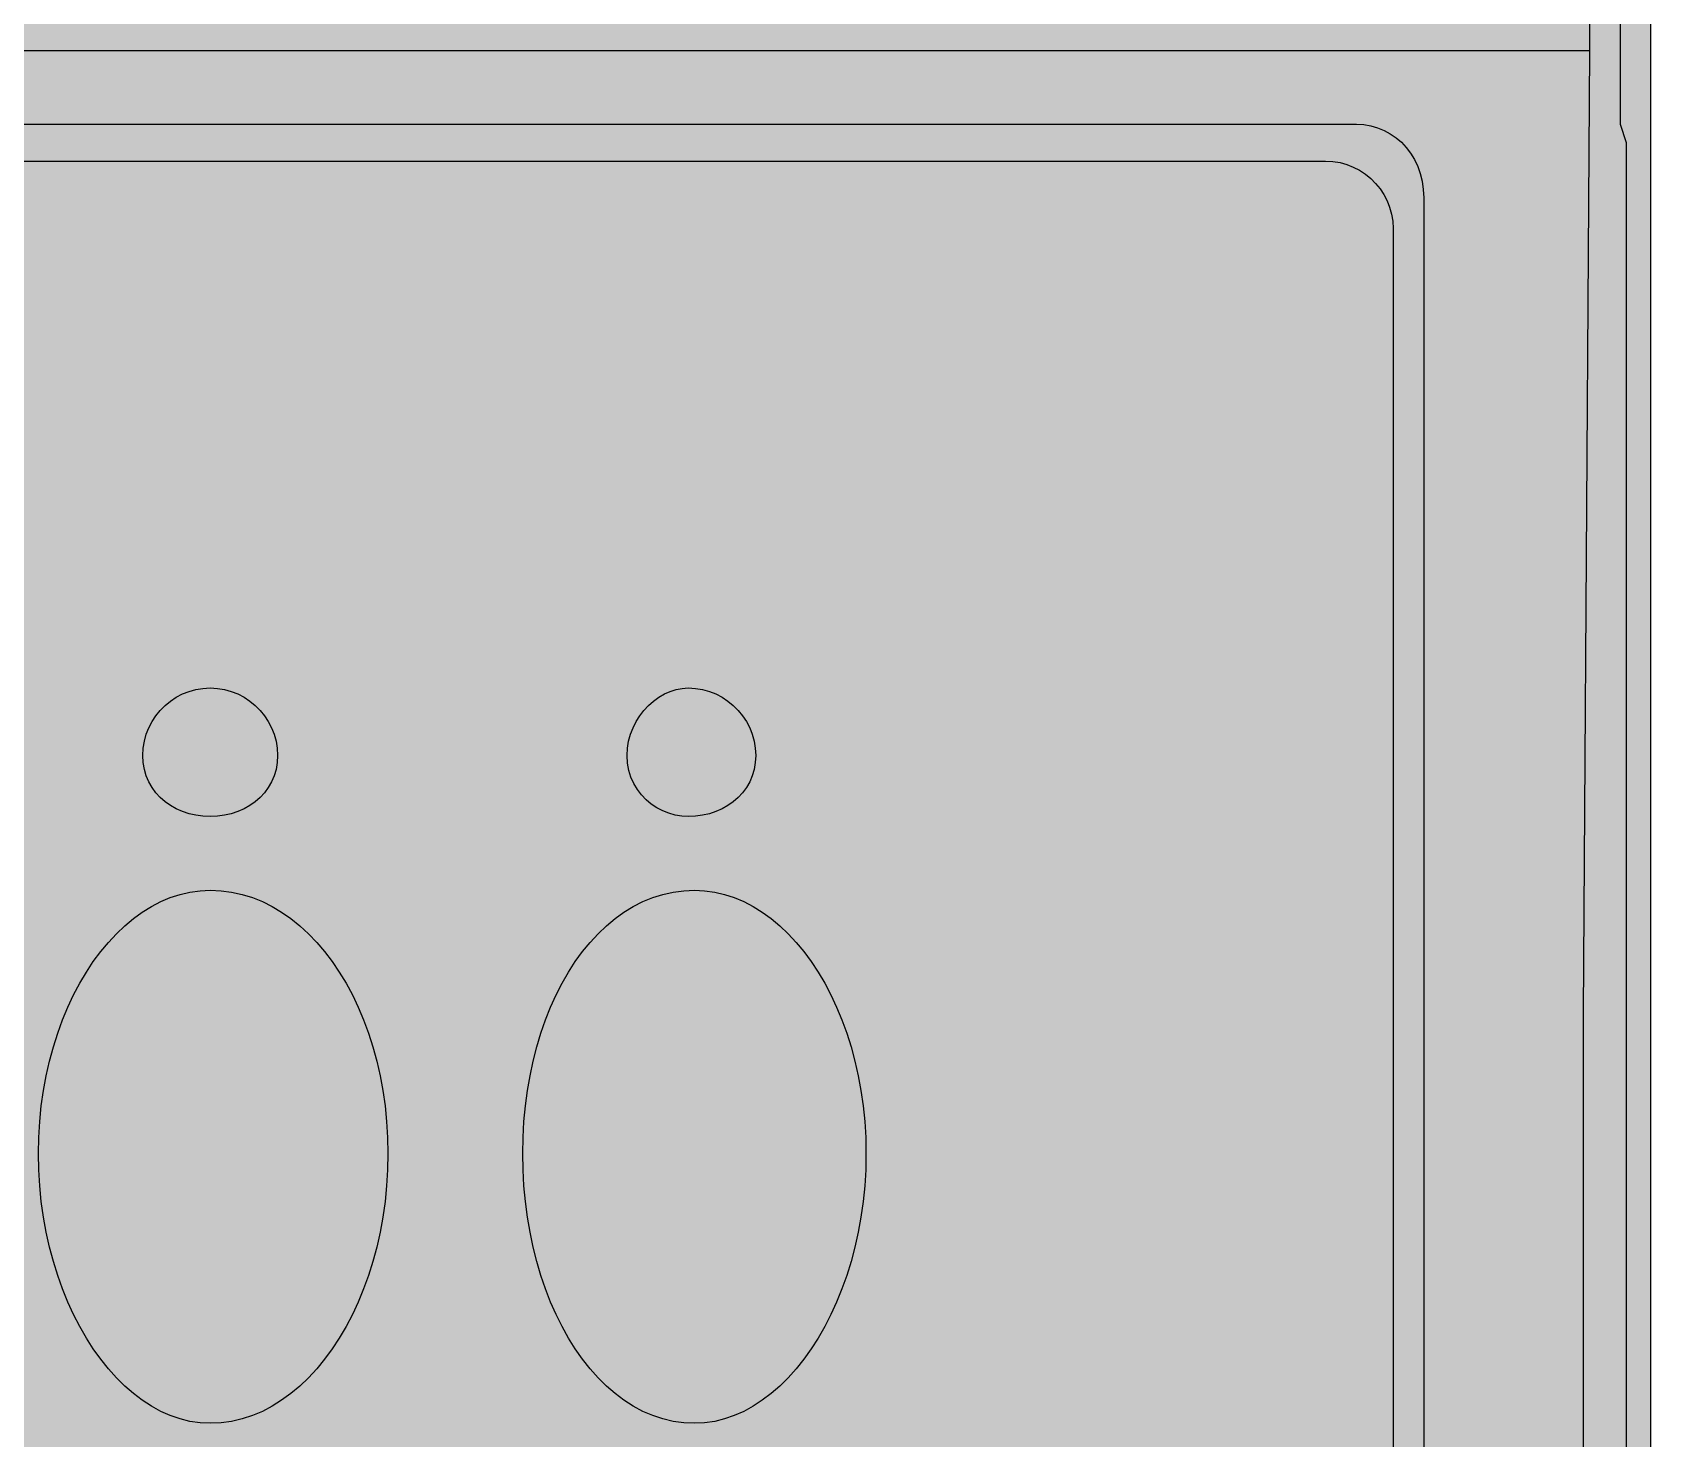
# Model space of a CAD drawing. Header units: millimetres. Extents: x 0 to 966, y -664 to 90.
# Drawn here: x 620.72 to 644, y -474.12 to -453.89 of the extents above; entities that cross this region are included whole.
import ezdxf

# ---------------------------------------------------------------- set-up
doc = ezdxf.new("R2010")
doc.units = ezdxf.units.MM
for name, color, linetype in [('HDL_BODY', 7, 'Continuous'), ('HDL_COLOUR', 7, 'Continuous'), ('HDL_DETAIL', 7, 'Continuous'), ('HDL_PRINT', 7, 'Continuous')]:
    doc.layers.add(name, color=color, linetype=linetype)

# ---------------------------------------------------------------- blocks, each defined once
blk = doc.blocks.new('M_DA6.10.1_FRONT')
at = {"layer": 'HDL_BODY', "true_color": 0x202126}
blk.add_hatch(color=250, dxfattribs=at).paths.add_polyline_path([(0, 0), (144, 0), (144, 90), (0, 90)])
at = {"layer": 'HDL_BODY', "true_color": 0x2a2a30}
blk.add_hatch(color=250, dxfattribs=at).paths.add_polyline_path([(0.4, 20.52), (143.6, 20.52), (143.6, 68.31), (0.4, 68.31)])
at = {"layer": 'HDL_COLOUR', "true_color": 0x222328}
for points in [[(105.817, 63.731), (105.822, 63.844), (105.837, 63.954), (105.862, 64.058), (105.896, 64.157), (105.938, 64.25), (105.989, 64.338), (106.048, 64.418), (106.115, 64.492), (106.189, 64.559), (106.269, 64.618), (106.357, 64.669), (106.45, 64.711), (106.549, 64.745), (106.653, 64.77), (106.763, 64.785), (106.877, 64.79), (139.769, 64.79), (139.873, 64.784), (139.974, 64.767), (140.072, 64.739), (140.165, 64.701), (140.254, 64.653), (140.337, 64.595), (140.414, 64.529), (140.484, 64.454), (140.547, 64.371), (140.602, 64.28), (140.649, 64.183), (140.686, 64.078), (140.713, 63.968), (140.73, 63.852), (140.736, 63.731), (140.736, 26.445), (140.73, 26.34), (140.713, 26.239), (140.686, 26.141), (140.649, 26.047), (140.602, 25.958), (140.547, 25.875), (140.484, 25.798), (140.414, 25.727), (140.337, 25.664), (140.254, 25.609), (140.165, 25.563), (140.072, 25.525), (139.974, 25.498), (139.873, 25.481), (139.769, 25.475), (106.877, 25.475), (106.755, 25.481), (106.639, 25.498), (106.529, 25.525), (106.425, 25.563), (106.327, 25.609), (106.236, 25.664), (106.153, 25.727), (106.078, 25.798), (106.012, 25.875), (105.954, 25.958), (105.906, 26.047), (105.868, 26.141), (105.84, 26.239), (105.823, 26.34), (105.817, 26.445), (105.817, 63.731)], [(106.347, 63.29), (106.353, 63.395), (106.37, 63.497), (106.397, 63.594), (106.434, 63.688), (106.481, 63.777), (106.536, 63.86), (106.599, 63.938), (106.67, 64.008), (106.747, 64.071), (106.83, 64.126), (106.919, 64.173), (107.013, 64.21), (107.111, 64.237), (107.213, 64.254), (107.317, 64.26), (139.325, 64.26), (139.43, 64.254), (139.532, 64.237), (139.63, 64.21), (139.723, 64.173), (139.812, 64.126), (139.896, 64.071), (139.973, 64.008), (140.043, 63.938), (140.107, 63.86), (140.162, 63.777), (140.208, 63.688), (140.245, 63.594), (140.273, 63.497), (140.29, 63.395), (140.295, 63.29), (140.295, 26.974), (140.29, 26.869), (140.273, 26.768), (140.245, 26.67), (140.208, 26.576), (140.162, 26.487), (140.107, 26.404), (140.043, 26.327), (139.973, 26.256), (139.896, 26.193), (139.812, 26.138), (139.723, 26.091), (139.63, 26.054), (139.532, 26.027), (139.43, 26.01), (139.325, 26.004), (107.317, 26.004), (107.213, 26.01), (107.111, 26.027), (107.013, 26.054), (106.919, 26.091), (106.83, 26.138), (106.747, 26.193), (106.67, 26.256), (106.599, 26.327), (106.536, 26.404), (106.481, 26.487), (106.434, 26.576), (106.397, 26.67), (106.37, 26.768), (106.353, 26.869), (106.347, 26.974), (106.347, 63.29)]]:
    blk.add_hatch(color=250, dxfattribs=at).paths.add_polyline_path(points)
at = {"layer": 'HDL_COLOUR', "true_color": 0x3d4a3a}
for points in [[(124.248, 55.71), (124.243, 55.606), (124.226, 55.508), (124.198, 55.415), (124.161, 55.328), (124.114, 55.246), (124.059, 55.171), (123.996, 55.103), (123.926, 55.041), (123.848, 54.987), (123.765, 54.94), (123.676, 54.901), (123.582, 54.87), (123.484, 54.848), (123.383, 54.834), (123.278, 54.829), (123.173, 54.834), (123.072, 54.848), (122.974, 54.87), (122.88, 54.901), (122.791, 54.94), (122.708, 54.987), (122.63, 55.041), (122.56, 55.103), (122.497, 55.171), (122.442, 55.246), (122.395, 55.328), (122.358, 55.415), (122.331, 55.508), (122.314, 55.606), (122.308, 55.71), (122.314, 55.815), (122.331, 55.916), (122.358, 56.014), (122.395, 56.108), (122.442, 56.197), (122.497, 56.28), (122.56, 56.357), (122.63, 56.428), (122.708, 56.491), (122.791, 56.546), (122.88, 56.593), (122.974, 56.63), (123.072, 56.657), (123.173, 56.674), (123.278, 56.68), (123.383, 56.674), (123.484, 56.657), (123.582, 56.63), (123.676, 56.593), (123.765, 56.546), (123.848, 56.491), (123.926, 56.428), (123.996, 56.357), (124.059, 56.28), (124.114, 56.197), (124.161, 56.108), (124.198, 56.014), (124.226, 55.916), (124.243, 55.815), (124.248, 55.71)], [(131.126, 55.71), (131.12, 55.606), (131.103, 55.508), (131.076, 55.415), (131.039, 55.328), (130.992, 55.246), (130.937, 55.171), (130.874, 55.103), (130.803, 55.041), (130.726, 54.987), (130.643, 54.94), (130.554, 54.901), (130.46, 54.87), (130.362, 54.848), (130.261, 54.834), (130.156, 54.829), (130.062, 54.835), (129.968, 54.85), (129.877, 54.876), (129.789, 54.911), (129.704, 54.956), (129.624, 55.009), (129.55, 55.071), (129.483, 55.141), (129.423, 55.219), (129.373, 55.304), (129.331, 55.396), (129.301, 55.494), (129.282, 55.599), (129.275, 55.71), (129.281, 55.815), (129.297, 55.916), (129.324, 56.014), (129.361, 56.108), (129.405, 56.197), (129.458, 56.28), (129.518, 56.357), (129.584, 56.428), (129.655, 56.491), (129.732, 56.546), (129.812, 56.593), (129.895, 56.63), (129.981, 56.657), (130.068, 56.674), (130.156, 56.68), (130.261, 56.674), (130.362, 56.657), (130.46, 56.63), (130.554, 56.593), (130.643, 56.546), (130.726, 56.491), (130.803, 56.428), (130.874, 56.357), (130.937, 56.28), (130.992, 56.197), (131.039, 56.108), (131.076, 56.014), (131.103, 55.916), (131.12, 55.815), (131.126, 55.71)]]:
    blk.add_hatch(color=79, dxfattribs=at).paths.add_polyline_path(points)
at = {"layer": 'HDL_COLOUR', "true_color": 0x99a6b5}
for points in [[(125.835, 49.98), (125.83, 49.747), (125.816, 49.516), (125.793, 49.29), (125.762, 49.068), (125.722, 48.85), (125.674, 48.637), (125.619, 48.43), (125.556, 48.229), (125.485, 48.034), (125.408, 47.846), (125.324, 47.665), (125.233, 47.492), (125.136, 47.327), (125.033, 47.17), (124.925, 47.022), (124.811, 46.884), (124.692, 46.755), (124.568, 46.636), (124.439, 46.529), (124.306, 46.432), (124.17, 46.346), (124.029, 46.273), (123.885, 46.212), (123.737, 46.164), (123.587, 46.129), (123.434, 46.108), (123.278, 46.101), (123.132, 46.108), (122.987, 46.129), (122.845, 46.164), (122.704, 46.212), (122.567, 46.273), (122.432, 46.346), (122.301, 46.432), (122.173, 46.529), (122.049, 46.636), (121.929, 46.755), (121.814, 46.884), (121.703, 47.022), (121.597, 47.17), (121.497, 47.327), (121.402, 47.492), (121.313, 47.665), (121.23, 47.846), (121.154, 48.034), (121.085, 48.229), (121.022, 48.43), (120.967, 48.637), (120.92, 48.85), (120.88, 49.068), (120.849, 49.29), (120.826, 49.516), (120.813, 49.747), (120.808, 49.98), (120.813, 50.213), (120.826, 50.442), (120.849, 50.667), (120.88, 50.887), (120.92, 51.102), (120.967, 51.311), (121.022, 51.515), (121.085, 51.712), (121.154, 51.903), (121.23, 52.086), (121.313, 52.263), (121.402, 52.431), (121.497, 52.591), (121.597, 52.743), (121.703, 52.886), (121.814, 53.02), (121.929, 53.144), (122.049, 53.258), (122.173, 53.361), (122.301, 53.454), (122.432, 53.536), (122.567, 53.606), (122.704, 53.664), (122.845, 53.71), (122.987, 53.743), (123.132, 53.763), (123.278, 53.77), (123.434, 53.763), (123.587, 53.743), (123.737, 53.71), (123.885, 53.664), (124.029, 53.606), (124.17, 53.536), (124.306, 53.454), (124.439, 53.361), (124.568, 53.258), (124.692, 53.144), (124.811, 53.02), (124.925, 52.886), (125.033, 52.743), (125.136, 52.591), (125.233, 52.431), (125.324, 52.263), (125.408, 52.086), (125.485, 51.903), (125.556, 51.712), (125.619, 51.515), (125.674, 51.311), (125.722, 51.102), (125.762, 50.887), (125.793, 50.667), (125.816, 50.442), (125.83, 50.213), (125.835, 49.98)], [(132.712, 49.98), (132.708, 49.747), (132.694, 49.516), (132.671, 49.29), (132.64, 49.068), (132.601, 48.85), (132.553, 48.637), (132.498, 48.43), (132.436, 48.229), (132.366, 48.034), (132.29, 47.846), (132.207, 47.665), (132.119, 47.492), (132.024, 47.327), (131.923, 47.17), (131.818, 47.022), (131.707, 46.884), (131.592, 46.755), (131.472, 46.636), (131.348, 46.529), (131.221, 46.432), (131.089, 46.346), (130.955, 46.273), (130.818, 46.212), (130.678, 46.164), (130.536, 46.129), (130.391, 46.108), (130.245, 46.101), (130.09, 46.108), (129.938, 46.129), (129.789, 46.164), (129.644, 46.212), (129.502, 46.273), (129.364, 46.346), (129.231, 46.432), (129.102, 46.529), (128.978, 46.636), (128.858, 46.755), (128.744, 46.884), (128.635, 47.022), (128.531, 47.17), (128.433, 47.327), (128.341, 47.492), (128.255, 47.665), (128.175, 47.846), (128.102, 48.034), (128.036, 48.229), (127.976, 48.43), (127.924, 48.637), (127.879, 48.85), (127.842, 49.068), (127.813, 49.29), (127.792, 49.516), (127.779, 49.747), (127.775, 49.98), (127.779, 50.213), (127.792, 50.442), (127.813, 50.667), (127.842, 50.887), (127.879, 51.102), (127.924, 51.311), (127.976, 51.515), (128.036, 51.712), (128.102, 51.903), (128.175, 52.086), (128.255, 52.263), (128.341, 52.431), (128.433, 52.591), (128.531, 52.743), (128.635, 52.886), (128.744, 53.02), (128.858, 53.144), (128.978, 53.258), (129.102, 53.361), (129.231, 53.454), (129.364, 53.536), (129.502, 53.606), (129.644, 53.664), (129.789, 53.71), (129.938, 53.743), (130.09, 53.763), (130.245, 53.77), (130.391, 53.763), (130.536, 53.743), (130.678, 53.71), (130.818, 53.664), (130.955, 53.606), (131.089, 53.536), (131.221, 53.454), (131.348, 53.361), (131.472, 53.258), (131.592, 53.144), (131.707, 53.02), (131.818, 52.886), (131.923, 52.743), (132.024, 52.591), (132.119, 52.431), (132.207, 52.263), (132.29, 52.086), (132.366, 51.903), (132.436, 51.712), (132.498, 51.515), (132.553, 51.311), (132.601, 51.102), (132.64, 50.887), (132.671, 50.667), (132.694, 50.442), (132.708, 50.213), (132.712, 49.98)]]:
    blk.add_hatch(color=253, dxfattribs=at).paths.add_polyline_path(points)
at = {"layer": 'HDL_PRINT', "true_color": 0xdee1e9}
for points in [[(123.189, 64.261), (123.542, 64.261), (123.542, 25.916), (123.189, 25.916), (123.189, 64.261)], [(130.067, 64.261), (130.419, 64.261), (130.419, 25.916), (130.067, 25.916), (130.067, 64.261)], [(119.838, 60.381), (119.758, 60.381), (119.68, 60.38), (119.602, 60.378), (119.526, 60.375), (119.453, 60.37), (119.381, 60.362), (119.313, 60.351), (119.249, 60.337), (119.188, 60.318), (119.132, 60.294), (119.192, 60.297), (119.251, 60.305), (119.31, 60.317), (119.369, 60.33), (119.428, 60.345), (119.486, 60.358), (119.545, 60.37), (119.604, 60.378), (119.662, 60.381), (119.817, 60.375), (119.97, 60.357), (120.119, 60.329), (120.265, 60.29), (120.407, 60.24), (120.544, 60.181), (120.677, 60.112), (120.804, 60.035), (120.926, 59.949), (121.041, 59.855), (121.15, 59.754), (121.251, 59.645), (121.345, 59.53), (121.431, 59.408), (121.509, 59.281), (121.578, 59.149), (121.637, 59.011), (121.687, 58.869), (121.726, 58.723), (121.755, 58.574), (121.772, 58.421), (121.778, 58.265), (121.772, 58.099), (121.755, 57.937), (121.726, 57.778), (121.687, 57.624), (121.637, 57.475), (121.578, 57.331), (121.509, 57.192), (121.431, 57.06), (121.345, 56.934), (121.251, 56.815), (121.15, 56.703), (121.041, 56.599), (120.926, 56.502), (120.804, 56.415), (120.677, 56.336), (120.544, 56.266), (120.407, 56.206), (120.265, 56.156), (120.119, 56.116), (119.97, 56.087), (119.817, 56.07), (119.662, 56.064), (119.524, 56.068), (119.387, 56.081), (119.253, 56.102), (119.121, 56.132), (118.991, 56.169), (118.865, 56.213), (118.741, 56.265), (118.622, 56.325), (118.506, 56.391), (118.395, 56.464), (118.288, 56.543), (118.186, 56.629), (118.089, 56.721), (117.998, 56.818), (117.913, 56.921), (117.833, 57.03), (117.761, 57.143), (117.694, 57.262), (117.635, 57.385), (117.691, 57.255), (117.754, 57.129), (117.823, 57.007), (117.898, 56.891), (117.979, 56.779), (118.066, 56.673), (118.159, 56.572), (118.258, 56.477), (118.362, 56.388), (118.472, 56.305), (118.587, 56.229), (118.707, 56.16), (118.832, 56.098), (118.962, 56.043), (119.097, 55.996), (119.237, 55.957), (119.381, 55.926), (119.529, 55.904), (119.681, 55.89), (119.838, 55.885), (119.998, 55.891), (120.155, 55.907), (120.31, 55.933), (120.461, 55.97), (120.609, 56.016), (120.753, 56.071), (120.892, 56.135), (121.026, 56.208), (121.154, 56.289), (121.276, 56.378), (121.393, 56.474), (121.502, 56.577), (121.604, 56.688), (121.699, 56.804), (121.785, 56.927), (121.863, 57.056), (121.932, 57.19), (121.991, 57.33), (122.041, 57.474), (122.08, 57.622), (122.109, 57.774), (122.126, 57.93), (122.132, 58.09), (122.126, 58.261), (122.109, 58.427), (122.08, 58.588), (122.041, 58.745), (121.991, 58.896), (121.932, 59.042), (121.863, 59.182), (121.785, 59.316), (121.699, 59.444), (121.604, 59.564), (121.502, 59.678), (121.393, 59.784), (121.276, 59.882), (121.154, 59.973), (121.026, 60.055), (120.892, 60.129), (120.753, 60.194), (120.609, 60.25), (120.461, 60.296), (120.31, 60.333), (120.155, 60.359), (119.998, 60.375), (119.838, 60.381)], [(126.715, 60.381), (126.639, 60.381), (126.567, 60.38), (126.498, 60.378), (126.43, 60.375), (126.364, 60.37), (126.297, 60.362), (126.23, 60.351), (126.16, 60.337), (126.087, 60.318), (126.01, 60.294), (126.07, 60.297), (126.129, 60.305), (126.188, 60.317), (126.247, 60.33), (126.306, 60.345), (126.364, 60.358), (126.423, 60.37), (126.481, 60.378), (126.54, 60.381), (126.695, 60.375), (126.847, 60.357), (126.997, 60.329), (127.143, 60.29), (127.285, 60.24), (127.422, 60.181), (127.555, 60.112), (127.682, 60.035), (127.804, 59.949), (127.919, 59.855), (128.028, 59.754), (128.129, 59.645), (128.223, 59.53), (128.309, 59.408), (128.387, 59.281), (128.456, 59.149), (128.515, 59.011), (128.564, 58.869), (128.604, 58.723), (128.632, 58.574), (128.65, 58.421), (128.656, 58.265), (128.65, 58.099), (128.632, 57.937), (128.604, 57.778), (128.564, 57.624), (128.515, 57.475), (128.456, 57.331), (128.387, 57.192), (128.309, 57.06), (128.223, 56.934), (128.129, 56.815), (128.028, 56.703), (127.919, 56.599), (127.804, 56.502), (127.682, 56.415), (127.555, 56.336), (127.422, 56.266), (127.285, 56.206), (127.143, 56.156), (126.997, 56.116), (126.847, 56.087), (126.695, 56.07), (126.54, 56.064), (126.402, 56.068), (126.265, 56.081), (126.131, 56.102), (125.999, 56.132), (125.87, 56.169), (125.745, 56.213), (125.624, 56.265), (125.506, 56.325), (125.393, 56.391), (125.285, 56.464), (125.183, 56.543), (125.086, 56.629), (124.995, 56.721), (124.911, 56.818), (124.833, 56.921), (124.763, 57.03), (124.7, 57.143), (124.646, 57.262), (124.599, 57.385), (124.644, 57.255), (124.697, 57.129), (124.758, 57.007), (124.828, 56.891), (124.905, 56.779), (124.99, 56.673), (125.081, 56.572), (125.179, 56.477), (125.283, 56.388), (125.393, 56.305), (125.508, 56.229), (125.628, 56.16), (125.752, 56.098), (125.881, 56.043), (126.013, 55.996), (126.148, 55.957), (126.287, 55.926), (126.428, 55.904), (126.571, 55.89), (126.715, 55.885), (126.876, 55.891), (127.033, 55.907), (127.188, 55.933), (127.339, 55.97), (127.487, 56.016), (127.631, 56.071), (127.769, 56.135), (127.903, 56.208), (128.032, 56.289), (128.154, 56.378), (128.27, 56.474), (128.38, 56.577), (128.482, 56.688), (128.576, 56.804), (128.663, 56.927), (128.741, 57.056), (128.809, 57.19), (128.869, 57.33), (128.919, 57.474), (128.958, 57.622), (128.987, 57.774), (129.004, 57.93), (129.01, 58.09), (129.004, 58.261), (128.987, 58.427), (128.958, 58.588), (128.919, 58.745), (128.869, 58.896), (128.809, 59.042), (128.741, 59.182), (128.663, 59.316), (128.576, 59.444), (128.482, 59.564), (128.38, 59.678), (128.27, 59.784), (128.154, 59.882), (128.032, 59.973), (127.903, 60.055), (127.769, 60.129), (127.631, 60.194), (127.487, 60.25), (127.339, 60.296), (127.188, 60.333), (127.033, 60.359), (126.876, 60.375), (126.715, 60.381)], [(127.51, 57.914), (127.775, 57.825), (127.748, 57.748), (127.721, 57.676), (127.693, 57.609), (127.663, 57.545), (127.631, 57.484), (127.597, 57.426), (127.559, 57.37), (127.518, 57.315), (127.472, 57.262), (127.421, 57.209), (127.368, 57.162), (127.315, 57.124), (127.26, 57.094), (127.204, 57.072), (127.146, 57.056), (127.085, 57.045), (127.021, 57.039), (126.954, 57.035), (126.882, 57.034), (126.805, 57.034), (126.72, 57.034), (126.64, 57.035), (126.566, 57.037), (126.497, 57.041), (126.431, 57.049), (126.368, 57.059), (126.307, 57.074), (126.247, 57.094), (126.189, 57.12), (126.138, 57.17), (126.092, 57.217), (126.05, 57.262), (126.013, 57.306), (125.978, 57.351), (125.946, 57.399), (125.917, 57.452), (125.889, 57.51), (125.861, 57.575), (125.835, 57.65), (125.808, 57.708), (125.787, 57.768), (125.772, 57.828), (125.761, 57.892), (125.753, 57.957), (125.749, 58.027), (125.746, 58.101), (125.745, 58.18), (125.745, 58.265), (125.745, 58.328), (125.746, 58.395), (125.749, 58.466), (125.753, 58.538), (125.761, 58.612), (125.772, 58.684), (125.787, 58.755), (125.808, 58.822), (125.835, 58.884), (125.867, 58.943), (125.906, 59), (125.949, 59.057), (125.997, 59.111), (126.048, 59.162), (126.103, 59.21), (126.159, 59.253), (126.217, 59.292), (126.275, 59.325), (126.334, 59.351), (126.394, 59.372), (126.453, 59.387), (126.512, 59.399), (126.57, 59.406), (126.629, 59.411), (126.688, 59.413), (126.746, 59.414), (126.805, 59.414), (126.882, 59.414), (126.954, 59.412), (127.021, 59.409), (127.085, 59.402), (127.146, 59.392), (127.204, 59.375), (127.26, 59.353), (127.315, 59.322), (127.368, 59.284), (127.421, 59.235), (127.472, 59.207), (127.518, 59.173), (127.559, 59.133), (127.597, 59.088), (127.631, 59.037), (127.663, 58.982), (127.693, 58.921), (127.721, 58.854), (127.748, 58.783), (127.775, 58.706), (127.421, 58.706), (127.417, 58.769), (127.405, 58.824), (127.384, 58.873), (127.356, 58.916), (127.319, 58.956), (127.274, 58.992), (127.221, 59.026), (127.159, 59.06), (127.12, 59.093), (127.08, 59.117), (127.037, 59.132), (126.99, 59.142), (126.936, 59.147), (126.875, 59.149), (126.805, 59.149), (126.739, 59.149), (126.674, 59.148), (126.612, 59.144), (126.552, 59.138), (126.497, 59.127), (126.446, 59.111), (126.402, 59.089), (126.364, 59.06), (126.331, 59.023), (126.298, 58.979), (126.265, 58.932), (126.232, 58.883), (126.199, 58.833), (126.166, 58.786), (126.133, 58.743), (126.099, 58.706), (126.07, 58.64), (126.048, 58.575), (126.032, 58.513), (126.021, 58.453), (126.015, 58.398), (126.012, 58.347), (126.01, 58.303), (126.01, 58.265), (126.013, 58.181), (126.021, 58.102), (126.033, 58.03), (126.047, 57.965), (126.062, 57.907), (126.076, 57.855), (126.088, 57.81), (126.096, 57.771), (126.099, 57.739), (126.133, 57.676), (126.166, 57.621), (126.199, 57.572), (126.232, 57.528), (126.265, 57.489), (126.298, 57.453), (126.331, 57.418), (126.364, 57.385), (126.426, 57.355), (126.483, 57.333), (126.535, 57.317), (126.585, 57.307), (126.635, 57.3), (126.687, 57.297), (126.743, 57.296), (126.805, 57.296), (126.867, 57.296), (126.923, 57.297), (126.975, 57.3), (127.025, 57.307), (127.075, 57.317), (127.127, 57.333), (127.183, 57.355), (127.245, 57.385), (127.275, 57.441), (127.304, 57.492), (127.334, 57.541), (127.363, 57.591), (127.392, 57.642), (127.422, 57.698), (127.451, 57.761), (127.48, 57.832), (127.51, 57.914)], [(124.248, 55.71), (124.243, 55.606), (124.226, 55.508), (124.198, 55.415), (124.161, 55.328), (124.114, 55.246), (124.059, 55.171), (123.996, 55.103), (123.926, 55.041), (123.848, 54.987), (123.765, 54.94), (123.676, 54.901), (123.582, 54.87), (123.484, 54.848), (123.383, 54.834), (123.278, 54.829), (123.173, 54.834), (123.072, 54.848), (122.974, 54.87), (122.88, 54.901), (122.791, 54.94), (122.708, 54.987), (122.63, 55.041), (122.56, 55.103), (122.497, 55.171), (122.442, 55.246), (122.395, 55.328), (122.358, 55.415), (122.331, 55.508), (122.314, 55.606), (122.308, 55.71), (122.314, 55.815), (122.331, 55.916), (122.358, 56.014), (122.395, 56.108), (122.442, 56.197), (122.497, 56.28), (122.56, 56.357), (122.63, 56.428), (122.708, 56.491), (122.791, 56.546), (122.88, 56.593), (122.974, 56.63), (123.072, 56.657), (123.173, 56.674), (123.278, 56.68), (123.383, 56.674), (123.484, 56.657), (123.582, 56.63), (123.676, 56.593), (123.765, 56.546), (123.848, 56.491), (123.926, 56.428), (123.996, 56.357), (124.059, 56.28), (124.114, 56.197), (124.161, 56.108), (124.198, 56.014), (124.226, 55.916), (124.243, 55.815), (124.248, 55.71)], [(131.126, 55.71), (131.12, 55.606), (131.103, 55.508), (131.076, 55.415), (131.039, 55.328), (130.992, 55.246), (130.937, 55.171), (130.874, 55.103), (130.803, 55.041), (130.726, 54.987), (130.643, 54.94), (130.554, 54.901), (130.46, 54.87), (130.362, 54.848), (130.261, 54.834), (130.156, 54.829), (130.062, 54.835), (129.968, 54.85), (129.877, 54.876), (129.789, 54.911), (129.704, 54.956), (129.624, 55.009), (129.55, 55.071), (129.483, 55.141), (129.423, 55.219), (129.373, 55.304), (129.331, 55.396), (129.301, 55.494), (129.282, 55.599), (129.275, 55.71), (129.281, 55.815), (129.297, 55.916), (129.324, 56.014), (129.361, 56.108), (129.405, 56.197), (129.458, 56.28), (129.518, 56.357), (129.584, 56.428), (129.655, 56.491), (129.732, 56.546), (129.812, 56.593), (129.895, 56.63), (129.981, 56.657), (130.068, 56.674), (130.156, 56.68), (130.261, 56.674), (130.362, 56.657), (130.46, 56.63), (130.554, 56.593), (130.643, 56.546), (130.726, 56.491), (130.803, 56.428), (130.874, 56.357), (130.937, 56.28), (130.992, 56.197), (131.039, 56.108), (131.076, 56.014), (131.103, 55.916), (131.12, 55.815), (131.126, 55.71)], [(125.835, 49.98), (125.83, 49.747), (125.816, 49.516), (125.793, 49.29), (125.762, 49.068), (125.722, 48.85), (125.674, 48.637), (125.619, 48.43), (125.556, 48.229), (125.485, 48.034), (125.408, 47.846), (125.324, 47.665), (125.233, 47.492), (125.136, 47.327), (125.033, 47.17), (124.925, 47.022), (124.811, 46.884), (124.692, 46.755), (124.568, 46.636), (124.439, 46.529), (124.306, 46.432), (124.17, 46.346), (124.029, 46.273), (123.885, 46.212), (123.737, 46.164), (123.587, 46.129), (123.434, 46.108), (123.278, 46.101), (123.132, 46.108), (122.987, 46.129), (122.845, 46.164), (122.704, 46.212), (122.567, 46.273), (122.432, 46.346), (122.301, 46.432), (122.173, 46.529), (122.049, 46.636), (121.929, 46.755), (121.814, 46.884), (121.703, 47.022), (121.597, 47.17), (121.497, 47.327), (121.402, 47.492), (121.313, 47.665), (121.23, 47.846), (121.154, 48.034), (121.085, 48.229), (121.022, 48.43), (120.967, 48.637), (120.92, 48.85), (120.88, 49.068), (120.849, 49.29), (120.826, 49.516), (120.813, 49.747), (120.808, 49.98), (120.813, 50.213), (120.826, 50.442), (120.849, 50.667), (120.88, 50.887), (120.92, 51.102), (120.967, 51.311), (121.022, 51.515), (121.085, 51.712), (121.154, 51.903), (121.23, 52.086), (121.313, 52.263), (121.402, 52.431), (121.497, 52.591), (121.597, 52.743), (121.703, 52.886), (121.814, 53.02), (121.929, 53.144), (122.049, 53.258), (122.173, 53.361), (122.301, 53.454), (122.432, 53.536), (122.567, 53.606), (122.704, 53.664), (122.845, 53.71), (122.987, 53.743), (123.132, 53.763), (123.278, 53.77), (123.434, 53.763), (123.587, 53.743), (123.737, 53.71), (123.885, 53.664), (124.029, 53.606), (124.17, 53.536), (124.306, 53.454), (124.439, 53.361), (124.568, 53.258), (124.692, 53.144), (124.811, 53.02), (124.925, 52.886), (125.033, 52.743), (125.136, 52.591), (125.233, 52.431), (125.324, 52.263), (125.408, 52.086), (125.485, 51.903), (125.556, 51.712), (125.619, 51.515), (125.674, 51.311), (125.722, 51.102), (125.762, 50.887), (125.793, 50.667), (125.816, 50.442), (125.83, 50.213), (125.835, 49.98)], [(132.712, 49.98), (132.708, 49.747), (132.694, 49.516), (132.671, 49.29), (132.64, 49.068), (132.601, 48.85), (132.553, 48.637), (132.498, 48.43), (132.436, 48.229), (132.366, 48.034), (132.29, 47.846), (132.207, 47.665), (132.119, 47.492), (132.024, 47.327), (131.923, 47.17), (131.818, 47.022), (131.707, 46.884), (131.592, 46.755), (131.472, 46.636), (131.348, 46.529), (131.221, 46.432), (131.089, 46.346), (130.955, 46.273), (130.818, 46.212), (130.678, 46.164), (130.536, 46.129), (130.391, 46.108), (130.245, 46.101), (130.09, 46.108), (129.938, 46.129), (129.789, 46.164), (129.644, 46.212), (129.502, 46.273), (129.364, 46.346), (129.231, 46.432), (129.102, 46.529), (128.978, 46.636), (128.858, 46.755), (128.744, 46.884), (128.635, 47.022), (128.531, 47.17), (128.433, 47.327), (128.341, 47.492), (128.255, 47.665), (128.175, 47.846), (128.102, 48.034), (128.036, 48.229), (127.976, 48.43), (127.924, 48.637), (127.879, 48.85), (127.842, 49.068), (127.813, 49.29), (127.792, 49.516), (127.779, 49.747), (127.775, 49.98), (127.779, 50.213), (127.792, 50.442), (127.813, 50.667), (127.842, 50.887), (127.879, 51.102), (127.924, 51.311), (127.976, 51.515), (128.036, 51.712), (128.102, 51.903), (128.175, 52.086), (128.255, 52.263), (128.341, 52.431), (128.433, 52.591), (128.531, 52.743), (128.635, 52.886), (128.744, 53.02), (128.858, 53.144), (128.978, 53.258), (129.102, 53.361), (129.231, 53.454), (129.364, 53.536), (129.502, 53.606), (129.644, 53.664), (129.789, 53.71), (129.938, 53.743), (130.09, 53.763), (130.245, 53.77), (130.391, 53.763), (130.536, 53.743), (130.678, 53.71), (130.818, 53.664), (130.955, 53.606), (131.089, 53.536), (131.221, 53.454), (131.348, 53.361), (131.472, 53.258), (131.592, 53.144), (131.707, 53.02), (131.818, 52.886), (131.923, 52.743), (132.024, 52.591), (132.119, 52.431), (132.207, 52.263), (132.29, 52.086), (132.366, 51.903), (132.436, 51.712), (132.498, 51.515), (132.553, 51.311), (132.601, 51.102), (132.64, 50.887), (132.671, 50.667), (132.694, 50.442), (132.708, 50.213), (132.712, 49.98)], [(125.483, 49.98), (125.479, 49.758), (125.466, 49.539), (125.446, 49.325), (125.417, 49.114), (125.381, 48.909), (125.337, 48.709), (125.286, 48.514), (125.228, 48.326), (125.164, 48.144), (125.093, 47.969), (125.016, 47.801), (124.933, 47.642), (124.844, 47.49), (124.75, 47.347), (124.65, 47.213), (124.545, 47.088), (124.436, 46.974), (124.322, 46.869), (124.204, 46.775), (124.082, 46.693), (123.956, 46.622), (123.827, 46.563), (123.694, 46.516), (123.558, 46.482), (123.419, 46.462), (123.278, 46.455), (123.141, 46.462), (123.007, 46.484), (122.875, 46.521), (122.745, 46.571), (122.618, 46.635), (122.494, 46.712), (122.374, 46.801), (122.258, 46.901), (122.146, 47.014), (122.038, 47.137), (121.935, 47.271), (121.837, 47.414), (121.745, 47.568), (121.658, 47.73), (121.577, 47.901), (121.502, 48.08), (121.434, 48.267), (121.373, 48.461), (121.319, 48.662), (121.272, 48.869), (121.233, 49.081), (121.203, 49.299), (121.18, 49.522), (121.167, 49.749), (121.162, 49.98), (121.167, 50.211), (121.18, 50.438), (121.203, 50.661), (121.233, 50.879), (121.272, 51.092), (121.319, 51.298), (121.373, 51.499), (121.434, 51.693), (121.502, 51.88), (121.577, 52.059), (121.658, 52.23), (121.745, 52.392), (121.837, 52.546), (121.935, 52.689), (122.038, 52.823), (122.146, 52.946), (122.258, 53.059), (122.374, 53.16), (122.494, 53.248), (122.618, 53.325), (122.745, 53.389), (122.875, 53.439), (123.007, 53.476), (123.141, 53.498), (123.278, 53.505), (123.419, 53.498), (123.558, 53.478), (123.694, 53.444), (123.827, 53.397), (123.956, 53.338), (124.082, 53.267), (124.204, 53.185), (124.322, 53.091), (124.436, 52.987), (124.545, 52.872), (124.65, 52.747), (124.75, 52.613), (124.844, 52.47), (124.933, 52.318), (125.016, 52.159), (125.093, 51.991), (125.164, 51.816), (125.228, 51.634), (125.286, 51.446), (125.337, 51.251), (125.381, 51.051), (125.417, 50.846), (125.446, 50.635), (125.466, 50.421), (125.479, 50.202), (125.483, 49.98)], [(132.361, 49.98), (132.357, 49.749), (132.343, 49.522), (132.321, 49.299), (132.29, 49.081), (132.251, 48.869), (132.205, 48.662), (132.15, 48.461), (132.089, 48.267), (132.021, 48.08), (131.946, 47.901), (131.865, 47.73), (131.778, 47.568), (131.686, 47.414), (131.588, 47.271), (131.485, 47.137), (131.377, 47.014), (131.265, 46.901), (131.149, 46.801), (131.029, 46.712), (130.905, 46.635), (130.778, 46.571), (130.649, 46.521), (130.516, 46.484), (130.382, 46.462), (130.245, 46.455), (130.104, 46.462), (129.965, 46.482), (129.829, 46.516), (129.696, 46.563), (129.567, 46.622), (129.441, 46.693), (129.319, 46.775), (129.201, 46.869), (129.087, 46.974), (128.978, 47.088), (128.873, 47.213), (128.774, 47.347), (128.679, 47.49), (128.591, 47.642), (128.507, 47.801), (128.43, 47.969), (128.359, 48.144), (128.295, 48.326), (128.237, 48.514), (128.186, 48.709), (128.142, 48.909), (128.106, 49.114), (128.078, 49.325), (128.057, 49.539), (128.044, 49.758), (128.04, 49.98), (128.044, 50.202), (128.057, 50.421), (128.078, 50.635), (128.106, 50.846), (128.142, 51.051), (128.186, 51.251), (128.237, 51.446), (128.295, 51.634), (128.359, 51.816), (128.43, 51.991), (128.507, 52.159), (128.591, 52.318), (128.679, 52.47), (128.774, 52.613), (128.873, 52.747), (128.978, 52.872), (129.087, 52.987), (129.201, 53.091), (129.319, 53.185), (129.441, 53.267), (129.567, 53.338), (129.696, 53.397), (129.829, 53.444), (129.965, 53.478), (130.104, 53.498), (130.245, 53.505), (130.382, 53.498), (130.516, 53.476), (130.649, 53.439), (130.778, 53.389), (130.905, 53.325), (131.029, 53.248), (131.149, 53.16), (131.265, 53.059), (131.377, 52.946), (131.485, 52.823), (131.588, 52.689), (131.686, 52.546), (131.778, 52.392), (131.865, 52.23), (131.946, 52.059), (132.021, 51.88), (132.089, 51.693), (132.15, 51.499), (132.205, 51.298), (132.251, 51.092), (132.29, 50.879), (132.321, 50.661), (132.343, 50.438), (132.357, 50.211), (132.361, 49.98)]]:
    blk.add_hatch(color=254, dxfattribs=at).paths.add_polyline_path(points)
at = {"layer": 'HDL_DETAIL', "color": 251, "true_color": 0x52555c}
for points in [[(0, 90), (144, 90), (144, 0), (0, 0), (0, 90)], [(0, 67.697), (144, 67.697), (144, 22.302), (0, 22.302), (0, 67.697)], [(143.12, 65.846), (143.12, 65.846)], [(143.647, 64.436), (143.647, 64.436)], [(143.647, 64.436), (143.647, 64.436)], [(143.647, 64.436), (143.647, 64.436)], [(143.647, 64.436), (143.647, 64.436)], [(143.647, 64.436), (143.647, 64.436)], [(143.647, 64.436), (143.647, 64.436)], [(143.647, 64.436), (143.647, 64.436)], [(143.647, 64.436), (143.647, 64.436)], [(143.647, 64.436), (143.647, 64.436)], [(143.647, 64.436), (143.647, 64.436)], [(143.647, 64.436), (143.647, 64.436)], [(143.647, 64.436), (143.647, 64.436)], [(143.647, 64.436), (143.647, 64.436)], [(143.647, 64.436), (143.647, 64.436)], [(143.647, 64.436), (143.647, 64.436)], [(143.647, 64.436), (143.647, 64.436)], [(143.647, 64.436), (143.647, 64.436)], [(143.647, 64.436), (143.647, 64.436)], [(143.647, 64.436), (143.647, 64.436)], [(143.647, 64.436), (143.647, 64.436)], [(143.647, 64.436), (143.647, 64.436)], [(143.647, 64.436), (143.647, 64.436)], [(143.647, 64.436), (143.647, 64.436)], [(143.647, 64.436), (143.647, 64.436)], [(124.248, 55.71), (124.243, 55.606), (124.226, 55.508), (124.198, 55.415), (124.161, 55.328), (124.114, 55.246), (124.059, 55.171), (123.996, 55.103), (123.926, 55.041), (123.848, 54.987), (123.765, 54.94), (123.676, 54.901), (123.582, 54.87), (123.484, 54.848), (123.383, 54.834), (123.278, 54.829), (123.173, 54.834), (123.072, 54.848), (122.974, 54.87), (122.88, 54.901), (122.791, 54.94), (122.708, 54.987), (122.63, 55.041), (122.56, 55.103), (122.497, 55.171), (122.442, 55.246), (122.395, 55.328), (122.358, 55.415), (122.331, 55.508), (122.314, 55.606), (122.308, 55.71), (122.314, 55.815), (122.331, 55.916), (122.358, 56.014), (122.395, 56.108), (122.442, 56.197), (122.497, 56.28), (122.56, 56.357), (122.63, 56.428), (122.708, 56.491), (122.791, 56.546), (122.88, 56.593), (122.974, 56.63), (123.072, 56.657), (123.173, 56.674), (123.278, 56.68), (123.383, 56.674), (123.484, 56.657), (123.582, 56.63), (123.676, 56.593), (123.765, 56.546), (123.848, 56.491), (123.926, 56.428), (123.996, 56.357), (124.059, 56.28), (124.114, 56.197), (124.161, 56.108), (124.198, 56.014), (124.226, 55.916), (124.243, 55.815), (124.248, 55.71)], [(131.126, 55.71), (131.12, 55.606), (131.103, 55.508), (131.076, 55.415), (131.039, 55.328), (130.992, 55.246), (130.937, 55.171), (130.874, 55.103), (130.803, 55.041), (130.726, 54.987), (130.643, 54.94), (130.554, 54.901), (130.46, 54.87), (130.362, 54.848), (130.261, 54.834), (130.156, 54.829), (130.062, 54.835), (129.968, 54.85), (129.877, 54.876), (129.789, 54.911), (129.704, 54.956), (129.624, 55.009), (129.55, 55.071), (129.483, 55.141), (129.423, 55.219), (129.373, 55.304), (129.331, 55.396), (129.301, 55.494), (129.282, 55.599), (129.275, 55.71), (129.281, 55.815), (129.297, 55.916), (129.324, 56.014), (129.361, 56.108), (129.405, 56.197), (129.458, 56.28), (129.518, 56.357), (129.584, 56.428), (129.655, 56.491), (129.732, 56.546), (129.812, 56.593), (129.895, 56.63), (129.981, 56.657), (130.068, 56.674), (130.156, 56.68), (130.261, 56.674), (130.362, 56.657), (130.46, 56.63), (130.554, 56.593), (130.643, 56.546), (130.726, 56.491), (130.803, 56.428), (130.874, 56.357), (130.937, 56.28), (130.992, 56.197), (131.039, 56.108), (131.076, 56.014), (131.103, 55.916), (131.12, 55.815), (131.126, 55.71)], [(125.835, 49.98), (125.83, 49.747), (125.816, 49.516), (125.793, 49.29), (125.762, 49.068), (125.722, 48.85), (125.674, 48.637), (125.619, 48.43), (125.556, 48.229), (125.485, 48.034), (125.408, 47.846), (125.324, 47.665), (125.233, 47.492), (125.136, 47.327), (125.033, 47.17), (124.925, 47.022), (124.811, 46.884), (124.692, 46.755), (124.568, 46.636), (124.439, 46.529), (124.306, 46.432), (124.17, 46.346), (124.029, 46.273), (123.885, 46.212), (123.737, 46.164), (123.587, 46.129), (123.434, 46.108), (123.278, 46.101), (123.132, 46.108), (122.987, 46.129), (122.845, 46.164), (122.704, 46.212), (122.567, 46.273), (122.432, 46.346), (122.301, 46.432), (122.173, 46.529), (122.049, 46.636), (121.929, 46.755), (121.814, 46.884), (121.703, 47.022), (121.597, 47.17), (121.497, 47.327), (121.402, 47.492), (121.313, 47.665), (121.23, 47.846), (121.154, 48.034), (121.085, 48.229), (121.022, 48.43), (120.967, 48.637), (120.92, 48.85), (120.88, 49.068), (120.849, 49.29), (120.826, 49.516), (120.813, 49.747), (120.808, 49.98), (120.813, 50.213), (120.826, 50.442), (120.849, 50.667), (120.88, 50.887), (120.92, 51.102), (120.967, 51.311), (121.022, 51.515), (121.085, 51.712), (121.154, 51.903), (121.23, 52.086), (121.313, 52.263), (121.402, 52.431), (121.497, 52.591), (121.597, 52.743), (121.703, 52.886), (121.814, 53.02), (121.929, 53.144), (122.049, 53.258), (122.173, 53.361), (122.301, 53.454), (122.432, 53.536), (122.567, 53.606), (122.704, 53.664), (122.845, 53.71), (122.987, 53.743), (123.132, 53.763), (123.278, 53.77), (123.434, 53.763), (123.587, 53.743), (123.737, 53.71), (123.885, 53.664), (124.029, 53.606), (124.17, 53.536), (124.306, 53.454), (124.439, 53.361), (124.568, 53.258), (124.692, 53.144), (124.811, 53.02), (124.925, 52.886), (125.033, 52.743), (125.136, 52.591), (125.233, 52.431), (125.324, 52.263), (125.408, 52.086), (125.485, 51.903), (125.556, 51.712), (125.619, 51.515), (125.674, 51.311), (125.722, 51.102), (125.762, 50.887), (125.793, 50.667), (125.816, 50.442), (125.83, 50.213), (125.835, 49.98)], [(132.712, 49.98), (132.708, 49.747), (132.694, 49.516), (132.671, 49.29), (132.64, 49.068), (132.601, 48.85), (132.553, 48.637), (132.498, 48.43), (132.436, 48.229), (132.366, 48.034), (132.29, 47.846), (132.207, 47.665), (132.119, 47.492), (132.024, 47.327), (131.923, 47.17), (131.818, 47.022), (131.707, 46.884), (131.592, 46.755), (131.472, 46.636), (131.348, 46.529), (131.221, 46.432), (131.089, 46.346), (130.955, 46.273), (130.818, 46.212), (130.678, 46.164), (130.536, 46.129), (130.391, 46.108), (130.245, 46.101), (130.09, 46.108), (129.938, 46.129), (129.789, 46.164), (129.644, 46.212), (129.502, 46.273), (129.364, 46.346), (129.231, 46.432), (129.102, 46.529), (128.978, 46.636), (128.858, 46.755), (128.744, 46.884), (128.635, 47.022), (128.531, 47.17), (128.433, 47.327), (128.341, 47.492), (128.255, 47.665), (128.175, 47.846), (128.102, 48.034), (128.036, 48.229), (127.976, 48.43), (127.924, 48.637), (127.879, 48.85), (127.842, 49.068), (127.813, 49.29), (127.792, 49.516), (127.779, 49.747), (127.775, 49.98), (127.779, 50.213), (127.792, 50.442), (127.813, 50.667), (127.842, 50.887), (127.879, 51.102), (127.924, 51.311), (127.976, 51.515), (128.036, 51.712), (128.102, 51.903), (128.175, 52.086), (128.255, 52.263), (128.341, 52.431), (128.433, 52.591), (128.531, 52.743), (128.635, 52.886), (128.744, 53.02), (128.858, 53.144), (128.978, 53.258), (129.102, 53.361), (129.231, 53.454), (129.364, 53.536), (129.502, 53.606), (129.644, 53.664), (129.789, 53.71), (129.938, 53.743), (130.09, 53.763), (130.245, 53.77), (130.391, 53.763), (130.536, 53.743), (130.678, 53.71), (130.818, 53.664), (130.955, 53.606), (131.089, 53.536), (131.221, 53.454), (131.348, 53.361), (131.472, 53.258), (131.592, 53.144), (131.707, 53.02), (131.818, 52.886), (131.923, 52.743), (132.024, 52.591), (132.119, 52.431), (132.207, 52.263), (132.29, 52.086), (132.366, 51.903), (132.436, 51.712), (132.498, 51.515), (132.553, 51.311), (132.601, 51.102), (132.64, 50.887), (132.671, 50.667), (132.694, 50.442), (132.708, 50.213), (132.712, 49.98)]]:
    blk.add_lwpolyline(points, close=True, dxfattribs=at)
for points in [[(143.12, 67.08), (143.12, 67.08), (143.12, 66.905), (143.12, 66.554), (143.12, 66.2), (143.12, 65.846)], [(143.56, 66.375), (143.56, 65.76), (143.56, 65.23), (143.56, 64.79), (143.647, 64.525), (143.647, 64.436)], [(143.12, 65.846), (0.353, 65.846)], [(143.12, 65.846), (0.353, 65.846)], [(143.12, 65.846), (0.353, 65.846)], [(143.12, 65.846), (0.353, 65.846)], [(143.12, 65.846), (0.353, 65.846)], [(143.12, 65.846), (0.353, 65.846)], [(143.12, 65.846), (0.353, 65.846)], [(143.12, 65.846), (0.353, 65.846)], [(143.12, 65.846), (0.353, 65.846)], [(143.12, 65.846), (0.353, 65.846)], [(143.12, 65.846), (0.353, 65.846)], [(143.12, 65.846), (0.353, 65.846)], [(143.12, 65.846), (0.353, 65.846)], [(143.12, 65.846), (0.353, 65.846)], [(143.12, 65.846), (0.353, 65.846)], [(143.12, 65.846), (0.353, 65.846)], [(143.12, 65.846), (0.353, 65.846)], [(143.12, 65.846), (0.353, 65.846)], [(143.12, 65.846), (0.353, 65.846)], [(143.12, 65.846), (0.353, 65.846)], [(143.12, 65.846), (0.353, 65.846)], [(143.12, 65.846), (143.031, 52.009), (143.031, 38.169), (143.12, 24.329)], [(106.877, 64.79), (139.769, 64.79), (139.873, 64.784), (139.974, 64.767), (140.072, 64.739), (140.165, 64.701), (140.254, 64.653), (140.337, 64.595), (140.414, 64.529), (140.484, 64.454), (140.547, 64.371), (140.602, 64.28), (140.649, 64.183), (140.686, 64.078), (140.713, 63.968), (140.73, 63.852), (140.736, 63.731), (140.736, 26.445)], [(107.317, 64.26), (139.325, 64.26), (139.43, 64.254), (139.532, 64.237), (139.63, 64.21), (139.723, 64.173), (139.812, 64.126), (139.896, 64.071), (139.973, 64.008), (140.043, 63.938), (140.107, 63.86), (140.162, 63.777), (140.208, 63.688), (140.245, 63.594), (140.273, 63.497), (140.29, 63.395), (140.295, 63.29), (140.295, 26.974)], [(143.647, 64.436), (143.647, 25.299)], [(143.647, 64.436), (143.647, 25.299)], [(143.647, 64.436), (143.647, 25.299)], [(143.647, 64.436), (143.647, 25.299)], [(143.647, 64.436), (143.647, 25.299)], [(143.647, 64.436), (143.647, 25.299)], [(143.647, 64.436), (143.647, 25.299)], [(143.647, 64.436), (143.647, 25.299)], [(143.647, 64.436), (143.647, 25.299)], [(143.647, 64.436), (143.647, 25.299)], [(143.647, 64.436), (143.647, 25.299)], [(143.647, 64.436), (143.647, 25.299)], [(143.647, 64.436), (143.647, 25.299)], [(143.647, 64.436), (143.647, 25.299)], [(143.647, 64.436), (143.647, 25.299)], [(143.647, 64.436), (143.647, 25.299)], [(143.647, 64.436), (143.647, 25.299)], [(143.647, 64.436), (143.647, 25.299)], [(143.647, 64.436), (143.647, 25.299)], [(143.647, 64.436), (143.647, 25.299)], [(143.647, 64.436), (143.647, 25.299)]]:
    blk.add_lwpolyline(points, dxfattribs=at)

msp = doc.modelspace()

# ---------------------------------------------------------------- block references
msp.add_blockref('M_DA6.10.1_FRONT', (500, -520))

doc.saveas('drawing.dxf')
